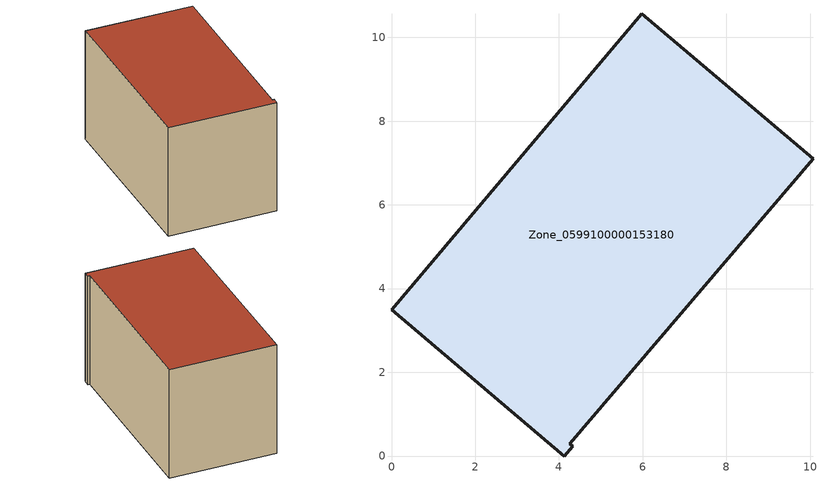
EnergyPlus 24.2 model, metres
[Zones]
Zone_0599100000153180
 floor ground (C_G): 0,3.49 5.98,10.56 10.07,7.1 4.25,0.29 4.33,0.23 4.13,0 z0.07
 wall outside (C_F): 5.98,10.56 0,3.49 4.13,0 4.33,0.23 4.25,0.29 10.07,7.1 5.98,10.56 z0.07:5.83
 roof outside (C_R): 4.13,0 4.33,0.23 4.25,0.29 10.07,7.1 5.98,10.56 0,3.49 z5.83
[BUILDING]
Pand.0599100000153180: North Axis=0; Terrain=City; Loads Convergence Tolerance Value=0.04; Temperature Convergence Tolerance Value=0.4; Solar Distribution=FullExterior; Maximum Number of Warmup Days=25; Minimum Number of Warmup Days=1
[Site:Location]
Rotterdam.The.Hague.AP_ZH_NLD Design_Conditions: Latitude=51.96; Longitude=4.45; Time Zone=1; Elevation=-4.5
[SITE:GROUNDTEMPERATURE:BUILDINGSURFACE]
18, 18, 18, 18, 18, 18, 18, 18, 18, 18, 18, 18
[MATERIAL] Thermal Absorptance=0.9; Solar Absorptance=0.7; Visible Absorptance=0.7
Name | Roughness | Thickness | Conductivity | Density | Specific Heat
G.TC.1946-1964 | MediumSmooth | 0.15 | 1 | 540 | 1210
F.TC.1946-1964 | Rough | 0.3 | 0.857143 | 1920 | 840
R.TC.1946-1964 | MediumRough | 0.2 | 0.235294 | 1500 | 1000
[CONSTRUCTION]
C_G: G.TC.1946-1964
C_F: F.TC.1946-1964
C_R: R.TC.1946-1964
[ZONE]
Zone_0599100000153180: Type=1; Multiplier=1; Ceiling Height=Autocalculate; Volume=Autocalculate; Floor Area=autocalculate; Part of Total Floor Area=Yes
[ZONEINFILTRATION:DESIGNFLOWRATE]
Infil_Zone_0599100000153180: Zone or ZoneList or Space or SpaceList=Zone_0599100000153180; Schedule=AlwaysOn; Design Flow Rate Calculation Method=Flow/Area; Flow Rate per Floor Area=0.003; Constant Term Coefficient=1; Temperature Term Coefficient=0; Velocity Term Coefficient=0; Velocity Squared Term Coefficient=0
[HVACTEMPLATE:ZONE:IDEALLOADSAIRSYSTEM]
Zone_0599100000153180: Maximum Heating Supply Air Temperature=50; Minimum Cooling Supply Air Temperature=13; Maximum Heating Supply Air Humidity Ratio=0.0156; Minimum Cooling Supply Air Humidity Ratio=0.0077; Heating Limit=NoLimit; Cooling Limit=NoLimit; Dehumidification Control Type=ConstantSensibleHeatRatio; Cooling Sensible Heat Ratio=0.7; Dehumidification Setpoint=60; Humidification Control Type=None; Humidification Setpoint=30; Outdoor Air Method=None; Outdoor Air Flow Rate per Person=0.00944; Outdoor Air Flow Rate per Zone Floor Area=0; Outdoor Air Flow Rate per Zone=0; Demand Controlled Ventilation Type=None; Outdoor Air Economizer Type=NoEconomizer; Heat Recovery Type=None; Sensible Heat Recovery Effectiveness=0.7; Latent Heat Recovery Effectiveness=0.65
[ZONECONTROL:THERMOSTAT]
ThermostatControl_Zone_0599100000153180: Zone or ZoneList=Zone_0599100000153180; Control Type Schedule=DualSetpointControlType; Control 1=Thermostat_Zone_0599100000153180; Temperature Difference Between Cutout And Setpoint=0
[THERMOSTATSETPOINT:DUALSETPOINT]
Thermostat_Zone_0599100000153180: Heating Setpoint Temperature Schedule=HeatingSetpoint_Zone_0599100000153180; Cooling Setpoint Temperature Schedule=CoolingSetpoint_Zone_0599100000153180
[SCHEDULE:COMPACT]
HeatingSetpoint_Zone_0599100000153180: Through: 12/31, For: AllDays, Until: 24:00, 21
CoolingSetpoint_Zone_0599100000153180: Through: 12/31, For: AllDays, Until: 24:00, 24
DualSetpointControlType: Through: 12/31, For: AllDays, Until: 24:00, 4
AlwaysOn: Through: 12/31, For: AllDays, Until: 24:00, 1
